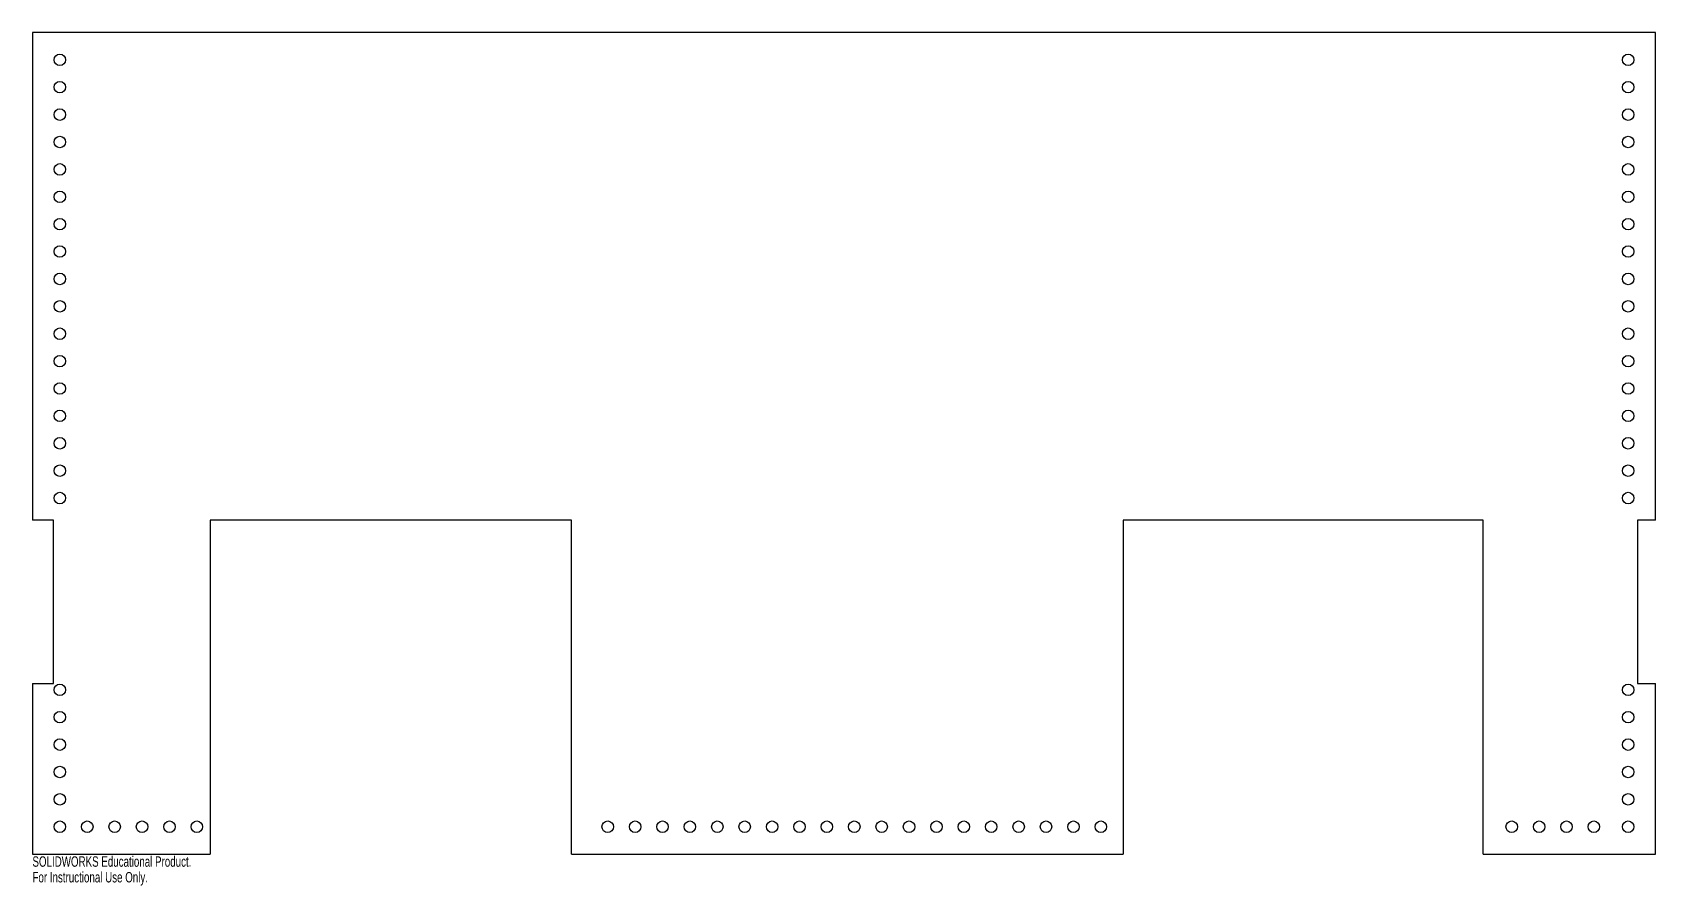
# Model space of a CAD drawing. Header units: inches. Extents: x 0 to 29.6, y -15.6 to 0.
import ezdxf

# ---------------------------------------------------------------- set-up
doc = ezdxf.new("R2010")
doc.units = ezdxf.units.IN
doc.header["$MEASUREMENT"] = 0
doc.styles.add('SLDTEXTSTYLE0', font='TXT', dxfattribs={"width": 0.7})

msp = doc.modelspace()

# ---------------------------------------------------------------- linework, layer by layer
at = {"color": 7, "linetype": 'Continuous', "lineweight": 25}
for p, q in [((29.625, 0), (0, 0)), ((0, 0), (0, -8.901)), ((29.625, -8.902), (29.625, 0)), ((0.381, -8.901), (0, -8.901)), ((0.381, -11.882), (0.381, -8.901)), ((9.841, -8.902), (3.241, -8.902)), ((3.241, -8.902), (3.241, -15)), ((9.841, -15), (9.841, -8.902)), ((19.91, -8.902), (19.91, -15)), ((26.481, -8.902), (19.91, -8.902)), ((26.481, -15), (26.481, -8.902)), ((29.295, -8.902), (29.295, -11.882)), ((29.625, -8.902), (29.295, -8.902)), ((0, -11.882), (0, -15)), ((0, -11.882), (0.381, -11.882)), ((29.295, -11.882), (29.625, -11.882)), ((29.625, -15), (29.625, -11.882)), ((0, -15), (3.241, -15)), ((9.841, -15), (19.91, -15)), ((26.481, -15), (29.625, -15))]:
    msp.add_line(p, q, dxfattribs=at)
for centre in [(0.5, -0.5), (29.125, -0.5), (0.5, -1), (29.125, -1), (0.5, -1.5), (29.125, -1.5), (0.5, -2), (29.125, -2), (0.5, -2.5), (29.125, -2.5), (0.5, -3), (29.125, -3), (0.5, -3.5), (29.125, -3.5), (0.5, -4), (29.125, -4), (0.5, -4.5), (29.125, -4.5), (0.5, -5), (29.125, -5), (0.5, -5.5), (29.125, -5.5), (0.5, -6), (29.125, -6), (0.5, -6.5), (29.125, -6.5), (0.5, -7), (29.125, -7), (0.5, -7.5), (29.125, -7.5), (0.5, -8), (29.125, -8), (0.5, -8.5), (29.125, -8.5), (0.5, -12), (29.125, -12), (0.5, -12.5), (29.125, -12.5), (0.5, -13), (29.125, -13), (0.5, -13.5), (29.125, -13.5), (0.5, -14), (29.125, -14), (0.5, -14.5), (1, -14.5), (1.5, -14.5), (2, -14.5), (2.5, -14.5), (3, -14.5), (10.5, -14.5), (11, -14.5), (11.5, -14.5), (12, -14.5), (12.5, -14.5), (13, -14.5), (13.5, -14.5), (14, -14.5), (14.5, -14.5), (15, -14.5), (15.5, -14.5), (16, -14.5), (16.5, -14.5), (17, -14.5), (17.5, -14.5), (18, -14.5), (18.5, -14.5), (19, -14.5), (19.5, -14.5), (27, -14.5), (27.5, -14.5), (28, -14.5), (28.5, -14.5), (29.125, -14.5)]:
    msp.add_circle(centre, 0.105, dxfattribs=at)

# ---------------------------------------------------------------- texts
at = {"color": 7, "linetype": 'Continuous', "char_height": 0.1903, "attachment_point": 1, "style": 'SLDTEXTSTYLE0'}
for s, insert in [('SOLIDWORKS Educational Product.', (0, -15.04)), ('For Instructional Use Only.', (0, -15.326))]:
    msp.add_mtext(s, dxfattribs=dict(at, insert=insert))

doc.saveas('drawing.dxf')
